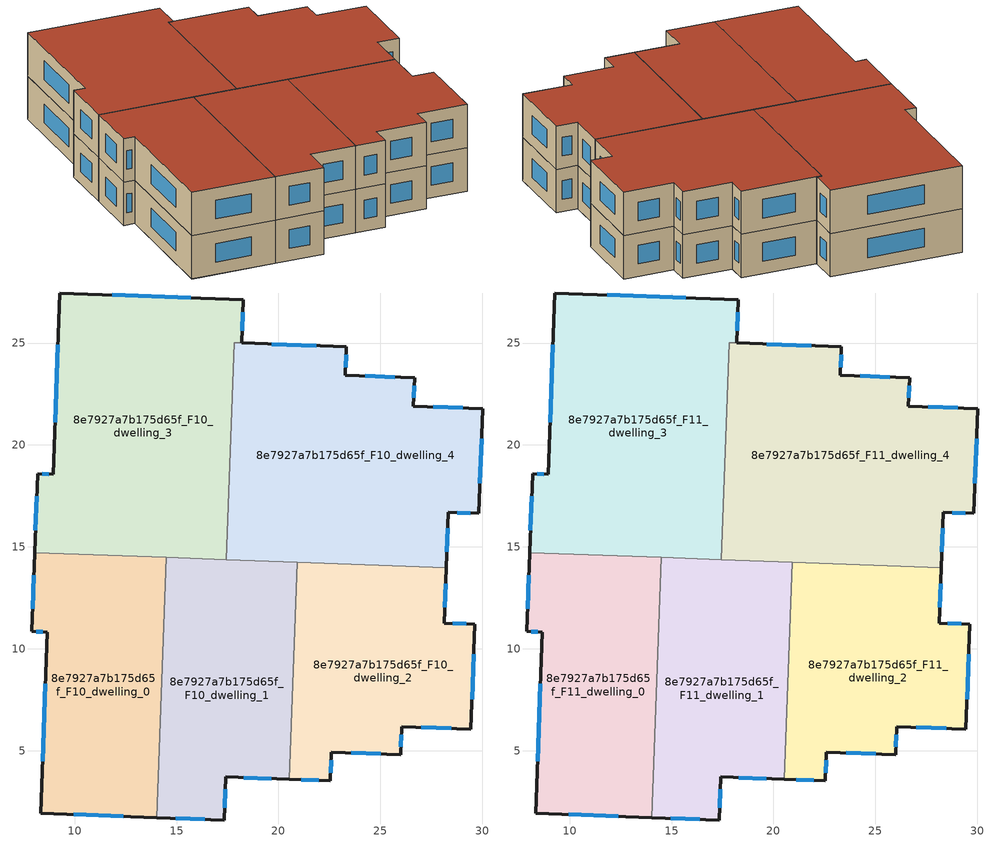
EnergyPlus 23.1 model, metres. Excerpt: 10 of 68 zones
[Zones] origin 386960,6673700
8e7927a7b175d65f_F10_dwelling_0
 floor to 8e7927a7b175d65f_F9_dwelling_0 (EU_floor_Construction): 14.49,14.48 14.02,1.72 8.33,1.93 8.66,10.82 7.9,10.85 8.04,14.72 z30
 wall outside (EU_wall_Construction): 8.04,14.72 7.9,10.85 8.66,10.82 8.33,1.93 14.02,1.72 z30:33
 wall to 8e7927a7b175d65f_F10_dwelling_1 (EU_wall_Construction): 14.02,1.72 14.49,14.48 z30:33
 wall to 8e7927a7b175d65f_F10_dwelling_3 (EU_wall_Construction): 14.49,14.48 8.04,14.72 z30:33
 window (EU_Window_Construction): 8,13.61 7.94,11.96 / 9.96,1.87 12.39,1.78 / 8.57,8.28 8.43,4.47 / 8.12,10.84 8.44,10.83 z30.86:32.14
8e7927a7b175d65f_F10_dwelling_1
 floor to 8e7927a7b175d65f_F9_dwelling_1 (EU_floor_Construction): 20.92,14.25 20.53,3.6 17.41,3.72 17.34,1.6 14.02,1.72 14.49,14.48 z30
 wall outside (EU_wall_Construction): 14.02,1.72 17.34,1.6 17.41,3.72 20.53,3.6 z30:33
 wall to 8e7927a7b175d65f_F10_dwelling_2 (EU_wall_Construction): 20.53,3.6 20.92,14.25 z30:33
 wall to 8e7927a7b175d65f_F10_dwelling_4 (EU_wall_Construction): 20.92,14.25 17.45,14.38 z30:33
 wall to 8e7927a7b175d65f_F10_dwelling_3 (EU_wall_Construction): 17.45,14.38 14.49,14.48 z30:33
 window (EU_Window_Construction): 18.3,3.68 19.64,3.63 / 17.36,2.2 17.39,3.11 / 14.97,1.69 16.39,1.63 z30.86:32.14
8e7927a7b175d65f_F10_dwelling_2
 floor to 8e7927a7b175d65f_F9_dwelling_2 (EU_floor_Construction): 28.23,13.98 28.13,11.26 29.63,11.21 29.44,6.06 26.05,6.19 26,4.8 22.6,4.93 22.55,3.53 20.53,3.6 20.92,14.25 z30
 wall outside (EU_wall_Construction): 20.53,3.6 22.55,3.53 22.6,4.93 26,4.8 26.05,6.19 29.45,6.06 29.63,11.21 28.14,11.26 28.23,13.98 z30:33
 wall to 8e7927a7b175d65f_F10_dwelling_4 (EU_wall_Construction): 28.23,13.98 20.92,14.25 z30:33
 window (EU_Window_Construction): 26.01,5.2 26.03,5.79 / 23.57,4.89 25.03,4.84 / 22.56,3.93 22.59,4.53 / 21.11,3.58 21.97,3.55 / 28.16,12.04 28.21,13.2 / 29.21,11.22 28.56,11.25 / 29.5,7.53 29.58,9.74 / 27.02,6.15 28.47,6.1 z30.86:32.14
8e7927a7b175d65f_F10_dwelling_3
 floor to 8e7927a7b175d65f_F9_dwelling_3 (EU_floor_Construction): 18.27,27.12 18.2,25.01 17.84,25.02 17.45,14.38 8.04,14.72 8.18,18.59 8.95,18.56 9.27,27.46 z30
 wall outside (EU_wall_Construction): 18.2,25.01 18.27,27.12 9.27,27.46 8.95,18.56 8.18,18.59 8.04,14.72 z30:33
 wall to 8e7927a7b175d65f_F10_dwelling_4 (EU_wall_Construction): 17.45,14.38 17.84,25.02 18.2,25.01 z30:33
 window (EU_Window_Construction): 15.7,27.22 11.84,27.36 / 18.22,25.61 18.25,26.52 / 8.14,17.49 8.08,15.83 / 8.73,18.57 8.4,18.58 / 9.18,24.92 9.04,21.1 z30.86:32.14
8e7927a7b175d65f_F10_dwelling_4
 floor to 8e7927a7b175d65f_F9_dwelling_4 (EU_floor_Construction): 30.02,21.79 29.83,16.64 28.33,16.7 28.23,13.98 17.45,14.38 17.84,25.02 23.33,24.82 23.28,23.42 26.68,23.29 26.63,21.91 z30
 wall outside (EU_wall_Construction): 28.23,13.98 28.34,16.7 29.83,16.64 30.02,21.79 26.63,21.91 26.68,23.29 23.28,23.42 23.33,24.82 18.2,25.01 z30:33
 window (EU_Window_Construction): 29.89,18.11 29.97,20.32 / 28.76,16.68 29.41,16.66 / 28.26,14.76 28.31,15.92 / 21.87,24.87 19.67,24.95 / 23.29,23.82 23.32,24.42 / 25.71,23.33 24.25,23.38 / 26.64,22.31 26.66,22.9 / 29.05,21.82 27.6,21.88 z30.86:32.14
8e7927a7b175d65f_F11_dwelling_0
 floor to 8e7927a7b175d65f_F10_dwelling_0 (EU_floor_Construction): 14.49,14.48 14.02,1.72 8.33,1.93 8.66,10.82 7.9,10.85 8.04,14.72 z33
 wall outside (EU_wall_Construction): 8.04,14.72 7.9,10.85 8.66,10.82 8.33,1.93 14.02,1.72 z33:36
 wall to 8e7927a7b175d65f_F11_dwelling_1 (EU_wall_Construction): 14.02,1.72 14.49,14.48 z33:36
 wall to 8e7927a7b175d65f_F11_dwelling_3 (EU_wall_Construction): 14.49,14.48 8.04,14.72 z33:36
 window (EU_Window_Construction): 8,13.61 7.94,11.96 / 9.96,1.87 12.39,1.78 / 8.57,8.28 8.43,4.47 / 8.12,10.84 8.44,10.83 z33.86:35.14
 roof outside (EU_roof_Construction): 14.02,1.72 14.49,14.48 8.04,14.72 7.9,10.85 8.66,10.82 8.33,1.93 z36
8e7927a7b175d65f_F11_dwelling_1
 floor to 8e7927a7b175d65f_F10_dwelling_1 (EU_floor_Construction): 20.92,14.25 20.53,3.6 17.41,3.72 17.34,1.6 14.02,1.72 14.49,14.48 z33
 wall outside (EU_wall_Construction): 14.02,1.72 17.34,1.6 17.41,3.72 20.53,3.6 z33:36
 wall to 8e7927a7b175d65f_F11_dwelling_2 (EU_wall_Construction): 20.53,3.6 20.92,14.25 z33:36
 wall to 8e7927a7b175d65f_F11_dwelling_4 (EU_wall_Construction): 20.92,14.25 17.45,14.38 z33:36
 wall to 8e7927a7b175d65f_F11_dwelling_3 (EU_wall_Construction): 17.45,14.38 14.49,14.48 z33:36
 window (EU_Window_Construction): 18.3,3.68 19.64,3.63 / 17.36,2.2 17.39,3.11 / 14.97,1.69 16.39,1.63 z33.86:35.14
 roof outside (EU_roof_Construction): 20.53,3.6 20.92,14.25 14.49,14.48 14.02,1.72 17.34,1.6 17.41,3.72 z36
8e7927a7b175d65f_F11_dwelling_2
 floor to 8e7927a7b175d65f_F10_dwelling_2 (EU_floor_Construction): 28.23,13.98 28.13,11.26 29.63,11.21 29.44,6.06 26.05,6.19 26,4.8 22.6,4.93 22.55,3.53 20.53,3.6 20.92,14.25 z33
 wall outside (EU_wall_Construction): 20.53,3.6 22.55,3.53 22.6,4.93 26,4.8 26.05,6.19 29.45,6.06 29.63,11.21 28.14,11.26 28.23,13.98 z33:36
 wall to 8e7927a7b175d65f_F11_dwelling_4 (EU_wall_Construction): 28.23,13.98 20.92,14.25 z33:36
 window (EU_Window_Construction): 26.01,5.2 26.03,5.79 / 23.57,4.89 25.03,4.84 / 22.56,3.93 22.59,4.53 / 21.11,3.58 21.97,3.55 / 28.16,12.04 28.21,13.2 / 29.21,11.22 28.56,11.25 / 29.5,7.53 29.58,9.74 / 27.02,6.15 28.47,6.1 z33.86:35.14
 roof outside (EU_roof_Construction): 29.45,6.06 29.63,11.21 28.14,11.26 28.23,13.98 20.92,14.25 20.53,3.6 22.55,3.53 22.6,4.93 26,4.8 26.05,6.19 z36
8e7927a7b175d65f_F11_dwelling_3
 floor to 8e7927a7b175d65f_F10_dwelling_3 (EU_floor_Construction): 18.27,27.12 18.2,25.01 17.84,25.02 17.45,14.38 8.04,14.72 8.18,18.59 8.95,18.56 9.27,27.46 z33
 wall outside (EU_wall_Construction): 18.2,25.01 18.27,27.12 9.27,27.46 8.95,18.56 8.18,18.59 8.04,14.72 z33:36
 wall to 8e7927a7b175d65f_F11_dwelling_4 (EU_wall_Construction): 17.45,14.38 17.84,25.02 18.2,25.01 z33:36
 window (EU_Window_Construction): 15.7,27.22 11.84,27.36 / 18.22,25.61 18.25,26.52 / 8.14,17.49 8.08,15.83 / 8.73,18.57 8.4,18.58 / 9.18,24.92 9.04,21.1 z33.86:35.14
 roof outside (EU_roof_Construction): 17.45,14.38 17.84,25.02 18.2,25.01 18.27,27.12 9.27,27.46 8.95,18.56 8.18,18.59 8.04,14.72 z36
8e7927a7b175d65f_F11_dwelling_4
 floor to 8e7927a7b175d65f_F10_dwelling_4 (EU_floor_Construction): 30.02,21.79 29.83,16.64 28.33,16.7 28.23,13.98 17.45,14.38 17.84,25.02 23.33,24.82 23.28,23.42 26.68,23.29 26.63,21.91 z33
 wall outside (EU_wall_Construction): 28.23,13.98 28.34,16.7 29.83,16.64 30.02,21.79 26.63,21.91 26.68,23.29 23.28,23.42 23.33,24.82 18.2,25.01 z33:36
 window (EU_Window_Construction): 29.89,18.11 29.97,20.32 / 28.76,16.68 29.41,16.66 / 28.26,14.76 28.31,15.92 / 21.87,24.87 19.67,24.95 / 23.29,23.82 23.32,24.42 / 25.71,23.33 24.25,23.38 / 26.64,22.31 26.66,22.9 / 29.05,21.82 27.6,21.88 z33.86:35.14
 roof outside (EU_roof_Construction): 28.23,13.98 28.34,16.7 29.83,16.64 30.02,21.79 26.63,21.91 26.68,23.29 23.28,23.42 23.33,24.82 17.84,25.02 17.45,14.38 z36
[Building]
EU S2 Campaign: North Axis=0; Terrain=City; Solar Distribution=FullExterior
[Site:Location]
Helsinki-Vantaa.AP: Latitude=60.317; Longitude=24.963; Time Zone=2; Elevation=54.6
[SizingPeriod:WeatherFileDays]
AnnualSizingPeriod: Begin Month=1; Begin Day of Month=1; End Month=12; End Day of Month=31; Day of Week for Start Day=Monday; Use Weather File Daylight Saving Period=No; Use Weather File Rain and Snow Indicators=No
[MATERIAL]
EU_InternalMass_Material: Roughness=MediumRough; Thickness=0.1; Conductivity=1; Density=1800; Specific Heat=900; Thermal Absorptance=0.9; Solar Absorptance=0.7; Visible Absorptance=0.7
[MATERIAL:NOMASS] Roughness=MediumRough; Thermal Absorptance=0.9; Solar Absorptance=0.7; Visible Absorptance=0.7
Name | Thermal Resistance
EU_wall_NoMass | 2.6932
EU_roof_NoMass | 3.19818
EU_floor_NoMass | 2.22482
[WINDOWMATERIAL:SIMPLEGLAZINGSYSTEM]
EU_Window_SimpleGlazing: UFactor=2.14966; Solar Heat Gain Coefficient=0.7; Visible Transmittance=0.7
[CONSTRUCTION]
EU_wall_Construction: EU_wall_NoMass
EU_roof_Construction: EU_roof_NoMass
EU_floor_Construction: EU_floor_NoMass
EU_Window_Construction: EU_Window_SimpleGlazing
EU_InternalMass_Construction: EU_InternalMass_Material
[ZONE] Type=1; Multiplier=1; Ceiling Height=autocalculate; Floor Area=autocalculate; Part of Total Floor Area=Yes
Name | Volume
8e7927a7b175d65f_F10_dwelling_0; 8e7927a7b175d65f_F11_dwelling_0 | 226.845
8e7927a7b175d65f_F10_dwelling_1; 8e7927a7b175d65f_F11_dwelling_1 | 226.871
8e7927a7b175d65f_F10_dwelling_2; 8e7927a7b175d65f_F11_dwelling_2 | 226.865
8e7927a7b175d65f_F10_dwelling_3; 8e7927a7b175d65f_F11_dwelling_3 | 342.559
8e7927a7b175d65f_F10_dwelling_4; 8e7927a7b175d65f_F11_dwelling_4 | 337.997
[INTERNALMASS] Construction=EU_InternalMass_Construction
Name | Zone or ZoneList | Surface Area
8e7927a7b175d65f_F10_dwelling_0_EU_InternalMass | 8e7927a7b175d65f_F10_dwelling_0 | 75.6218
8e7927a7b175d65f_F10_dwelling_1_EU_InternalMass | 8e7927a7b175d65f_F10_dwelling_1 | 75.6202
8e7927a7b175d65f_F10_dwelling_2_EU_InternalMass | 8e7927a7b175d65f_F10_dwelling_2 | 75.6256
8e7927a7b175d65f_F10_dwelling_3_EU_InternalMass | 8e7927a7b175d65f_F10_dwelling_3 | 114.185
8e7927a7b175d65f_F10_dwelling_4_EU_InternalMass | 8e7927a7b175d65f_F10_dwelling_4 | 112.666
8e7927a7b175d65f_F11_dwelling_0_EU_InternalMass | 8e7927a7b175d65f_F11_dwelling_0 | 75.6218
8e7927a7b175d65f_F11_dwelling_1_EU_InternalMass | 8e7927a7b175d65f_F11_dwelling_1 | 75.6202
8e7927a7b175d65f_F11_dwelling_2_EU_InternalMass | 8e7927a7b175d65f_F11_dwelling_2 | 75.6256
8e7927a7b175d65f_F11_dwelling_3_EU_InternalMass | 8e7927a7b175d65f_F11_dwelling_3 | 114.185
8e7927a7b175d65f_F11_dwelling_4_EU_InternalMass | 8e7927a7b175d65f_F11_dwelling_4 | 112.666
[OTHEREQUIPMENT] Fuel Type=Electricity; Design Level Calculation Method=Watts/Area; Power per Zone Floor Area=1; Fraction Latent=0; Fraction Radiant=0; Fraction Lost=0; Carbon Dioxide Generation Rate=0; EndUse Subcategory=EU_Step8_InternalGains
Name | Zone or ZoneList or Space or SpaceList | Schedule
EU_Step8_InternalGain_8e7927a7b175d65f_F10_dwelling_0_f000 | 8e7927a7b175d65f_F10_dwelling_0 | EU_Step8_GainSchedule_8e7927a7b175d65f_F10_dwelling_0_f000
EU_Step8_InternalGain_8e7927a7b175d65f_F10_dwelling_1_f000 | 8e7927a7b175d65f_F10_dwelling_1 | EU_Step8_GainSchedule_8e7927a7b175d65f_F10_dwelling_1_f000
EU_Step8_InternalGain_8e7927a7b175d65f_F10_dwelling_2_f000 | 8e7927a7b175d65f_F10_dwelling_2 | EU_Step8_GainSchedule_8e7927a7b175d65f_F10_dwelling_2_f000
EU_Step8_InternalGain_8e7927a7b175d65f_F10_dwelling_3_f000 | 8e7927a7b175d65f_F10_dwelling_3 | EU_Step8_GainSchedule_8e7927a7b175d65f_F10_dwelling_3_f000
EU_Step8_InternalGain_8e7927a7b175d65f_F10_dwelling_4_f000 | 8e7927a7b175d65f_F10_dwelling_4 | EU_Step8_GainSchedule_8e7927a7b175d65f_F10_dwelling_4_f000
EU_Step8_InternalGain_8e7927a7b175d65f_F11_dwelling_0_f000 | 8e7927a7b175d65f_F11_dwelling_0 | EU_Step8_GainSchedule_8e7927a7b175d65f_F11_dwelling_0_f000
EU_Step8_InternalGain_8e7927a7b175d65f_F11_dwelling_1_f000 | 8e7927a7b175d65f_F11_dwelling_1 | EU_Step8_GainSchedule_8e7927a7b175d65f_F11_dwelling_1_f000
EU_Step8_InternalGain_8e7927a7b175d65f_F11_dwelling_2_f000 | 8e7927a7b175d65f_F11_dwelling_2 | EU_Step8_GainSchedule_8e7927a7b175d65f_F11_dwelling_2_f000
EU_Step8_InternalGain_8e7927a7b175d65f_F11_dwelling_3_f000 | 8e7927a7b175d65f_F11_dwelling_3 | EU_Step8_GainSchedule_8e7927a7b175d65f_F11_dwelling_3_f000
EU_Step8_InternalGain_8e7927a7b175d65f_F11_dwelling_4_f000 | 8e7927a7b175d65f_F11_dwelling_4 | EU_Step8_GainSchedule_8e7927a7b175d65f_F11_dwelling_4_f000
[ZONEVENTILATION:DESIGNFLOWRATE] Schedule=EU_AlwaysOn; Design Flow Rate Calculation Method=AirChanges/Hour; Air Changes per Hour=0.586271; Ventilation Type=Natural; Fan Pressure Rise=0; Fan Total Efficiency=1; Constant Term Coefficient=1; Temperature Term Coefficient=0; Velocity Term Coefficient=0; Velocity Squared Term Coefficient=0; Minimum Indoor Temperature=-100; Maximum Indoor Temperature=100; Delta Temperature=-100; Minimum Outdoor Temperature=-100; Maximum Outdoor Temperature=100; Maximum Wind Speed=40
Name | Zone or ZoneList or Space or SpaceList
EU_ConstantAir_8e7927a7b175d65f_F10_dwelling_0 | 8e7927a7b175d65f_F10_dwelling_0
EU_ConstantAir_8e7927a7b175d65f_F10_dwelling_1 | 8e7927a7b175d65f_F10_dwelling_1
EU_ConstantAir_8e7927a7b175d65f_F10_dwelling_2 | 8e7927a7b175d65f_F10_dwelling_2
EU_ConstantAir_8e7927a7b175d65f_F10_dwelling_3 | 8e7927a7b175d65f_F10_dwelling_3
EU_ConstantAir_8e7927a7b175d65f_F10_dwelling_4 | 8e7927a7b175d65f_F10_dwelling_4
EU_ConstantAir_8e7927a7b175d65f_F11_dwelling_0 | 8e7927a7b175d65f_F11_dwelling_0
EU_ConstantAir_8e7927a7b175d65f_F11_dwelling_1 | 8e7927a7b175d65f_F11_dwelling_1
EU_ConstantAir_8e7927a7b175d65f_F11_dwelling_2 | 8e7927a7b175d65f_F11_dwelling_2
EU_ConstantAir_8e7927a7b175d65f_F11_dwelling_3 | 8e7927a7b175d65f_F11_dwelling_3
EU_ConstantAir_8e7927a7b175d65f_F11_dwelling_4 | 8e7927a7b175d65f_F11_dwelling_4
[HVACTEMPLATE:THERMOSTAT] Constant Heating Setpoint=20; Constant Cooling Setpoint=50
EU_HeatOnly_8e7927a7b175d65f_F0_dwelling_0; EU_HeatOnly_8e7927a7b175d65f_F0_dwelling_1; EU_HeatOnly_8e7927a7b175d65f_F0_dwelling_2; EU_HeatOnly_8e7927a7b175d65f_F0_dwelling_3; EU_HeatOnly_8e7927a7b175d65f_F0_dwelling_4; EU_HeatOnly_8e7927a7b175d65f_F0_dwelling_5; EU_HeatOnly_8e7927a7b175d65f_F1_dwelling_0; EU_HeatOnly_8e7927a7b175d65f_F1_dwelling_1; EU_HeatOnly_8e7927a7b175d65f_F1_dwelling_2; EU_HeatOnly_8e7927a7b175d65f_F1_dwelling_3; EU_HeatOnly_8e7927a7b175d65f_F1_dwelling_4; EU_HeatOnly_8e7927a7b175d65f_F1_dwelling_5; EU_HeatOnly_8e7927a7b175d65f_F2_dwelling_0; EU_HeatOnly_8e7927a7b175d65f_F2_dwelling_1; EU_HeatOnly_8e7927a7b175d65f_F2_dwelling_2; EU_HeatOnly_8e7927a7b175d65f_F2_dwelling_3; EU_HeatOnly_8e7927a7b175d65f_F2_dwelling_4; EU_HeatOnly_8e7927a7b175d65f_F2_dwelling_5; EU_HeatOnly_8e7927a7b175d65f_F3_dwelling_0; EU_HeatOnly_8e7927a7b175d65f_F3_dwelling_1; EU_HeatOnly_8e7927a7b175d65f_F3_dwelling_2; EU_HeatOnly_8e7927a7b175d65f_F3_dwelling_3; EU_HeatOnly_8e7927a7b175d65f_F3_dwelling_4; EU_HeatOnly_8e7927a7b175d65f_F3_dwelling_5; EU_HeatOnly_8e7927a7b175d65f_F4_dwelling_0; EU_HeatOnly_8e7927a7b175d65f_F4_dwelling_1; EU_HeatOnly_8e7927a7b175d65f_F4_dwelling_2; EU_HeatOnly_8e7927a7b175d65f_F4_dwelling_3; EU_HeatOnly_8e7927a7b175d65f_F4_dwelling_4; EU_HeatOnly_8e7927a7b175d65f_F4_dwelling_5; EU_HeatOnly_8e7927a7b175d65f_F5_dwelling_0; EU_HeatOnly_8e7927a7b175d65f_F5_dwelling_1; EU_HeatOnly_8e7927a7b175d65f_F5_dwelling_2; EU_HeatOnly_8e7927a7b175d65f_F5_dwelling_3; EU_HeatOnly_8e7927a7b175d65f_F5_dwelling_4; EU_HeatOnly_8e7927a7b175d65f_F5_dwelling_5; EU_HeatOnly_8e7927a7b175d65f_F6_dwelling_0; EU_HeatOnly_8e7927a7b175d65f_F6_dwelling_1; EU_HeatOnly_8e7927a7b175d65f_F6_dwelling_2; EU_HeatOnly_8e7927a7b175d65f_F6_dwelling_3; EU_HeatOnly_8e7927a7b175d65f_F6_dwelling_4; EU_HeatOnly_8e7927a7b175d65f_F6_dwelling_5; EU_HeatOnly_8e7927a7b175d65f_F7_dwelling_0; EU_HeatOnly_8e7927a7b175d65f_F7_dwelling_1; EU_HeatOnly_8e7927a7b175d65f_F7_dwelling_2; EU_HeatOnly_8e7927a7b175d65f_F7_dwelling_3; EU_HeatOnly_8e7927a7b175d65f_F7_dwelling_4; EU_HeatOnly_8e7927a7b175d65f_F7_dwelling_5; EU_HeatOnly_8e7927a7b175d65f_F8_dwelling_0; EU_HeatOnly_8e7927a7b175d65f_F8_dwelling_1; EU_HeatOnly_8e7927a7b175d65f_F8_dwelling_2; EU_HeatOnly_8e7927a7b175d65f_F8_dwelling_3; EU_HeatOnly_8e7927a7b175d65f_F8_dwelling_4; EU_HeatOnly_8e7927a7b175d65f_F9_dwelling_0; EU_HeatOnly_8e7927a7b175d65f_F9_dwelling_1; EU_HeatOnly_8e7927a7b175d65f_F9_dwelling_2; EU_HeatOnly_8e7927a7b175d65f_F9_dwelling_3; EU_HeatOnly_8e7927a7b175d65f_F9_dwelling_4; EU_HeatOnly_8e7927a7b175d65f_F10_dwelling_0; EU_HeatOnly_8e7927a7b175d65f_F10_dwelling_1; EU_HeatOnly_8e7927a7b175d65f_F10_dwelling_2; EU_HeatOnly_8e7927a7b175d65f_F10_dwelling_3; EU_HeatOnly_8e7927a7b175d65f_F10_dwelling_4; EU_HeatOnly_8e7927a7b175d65f_F11_dwelling_0; EU_HeatOnly_8e7927a7b175d65f_F11_dwelling_1; EU_HeatOnly_8e7927a7b175d65f_F11_dwelling_2; EU_HeatOnly_8e7927a7b175d65f_F11_dwelling_3; EU_HeatOnly_8e7927a7b175d65f_F11_dwelling_4
[HVACTEMPLATE:ZONE:IDEALLOADSAIRSYSTEM] System Availability Schedule=EU_AlwaysOn; Maximum Heating Supply Air Temperature=50; Minimum Cooling Supply Air Temperature=13; Maximum Heating Supply Air Humidity Ratio=0.0156; Minimum Cooling Supply Air Humidity Ratio=0.0077; Heating Limit=NoLimit; Cooling Limit=NoLimit; Heating Availability Schedule=EU_AlwaysOn; Cooling Availability Schedule=EU_CoolingOff; Dehumidification Control Type=ConstantSensibleHeatRatio; Cooling Sensible Heat Ratio=0.7; Dehumidification Setpoint=60; Humidification Control Type=None; Humidification Setpoint=30; Outdoor Air Method=None; Outdoor Air Flow Rate per Person=0.00944; Outdoor Air Flow Rate per Zone Floor Area=0; Outdoor Air Flow Rate per Zone=0; Demand Controlled Ventilation Type=None; Outdoor Air Economizer Type=NoEconomizer; Heat Recovery Type=None; Sensible Heat Recovery Effectiveness=0.7; Latent Heat Recovery Effectiveness=0.65
Name | Template Thermostat
8e7927a7b175d65f_F10_dwelling_0 | EU_HeatOnly_8e7927a7b175d65f_F10_dwelling_0
8e7927a7b175d65f_F10_dwelling_1 | EU_HeatOnly_8e7927a7b175d65f_F10_dwelling_1
8e7927a7b175d65f_F10_dwelling_2 | EU_HeatOnly_8e7927a7b175d65f_F10_dwelling_2
8e7927a7b175d65f_F10_dwelling_3 | EU_HeatOnly_8e7927a7b175d65f_F10_dwelling_3
8e7927a7b175d65f_F10_dwelling_4 | EU_HeatOnly_8e7927a7b175d65f_F10_dwelling_4
8e7927a7b175d65f_F11_dwelling_0 | EU_HeatOnly_8e7927a7b175d65f_F11_dwelling_0
8e7927a7b175d65f_F11_dwelling_1 | EU_HeatOnly_8e7927a7b175d65f_F11_dwelling_1
8e7927a7b175d65f_F11_dwelling_2 | EU_HeatOnly_8e7927a7b175d65f_F11_dwelling_2
8e7927a7b175d65f_F11_dwelling_3 | EU_HeatOnly_8e7927a7b175d65f_F11_dwelling_3
8e7927a7b175d65f_F11_dwelling_4 | EU_HeatOnly_8e7927a7b175d65f_F11_dwelling_4
[SIZING:ZONE] Zone Cooling Design Supply Air Temperature Input Method=SupplyAirTemperature; Zone Cooling Design Supply Air Temperature=13; Zone Heating Design Supply Air Temperature Input Method=SupplyAirTemperature; Zone Heating Design Supply Air Temperature=50; Zone Cooling Design Supply Air Humidity Ratio=0.008; Zone Heating Design Supply Air Humidity Ratio=0.008; Cooling Design Air Flow Method=DesignDay; Cooling Design Air Flow Rate=0; Cooling Minimum Air Flow per Zone Floor Area=0.000762; Cooling Minimum Air Flow=0; Cooling Minimum Air Flow Fraction=0.2; Heating Design Air Flow Method=DesignDay; Heating Design Air Flow Rate=0; Heating Maximum Air Flow per Zone Floor Area=0.002032; Heating Maximum Air Flow=0.141576; Heating Maximum Air Flow Fraction=0.3; Account for Dedicated Outdoor Air System=No; Dedicated Outdoor Air System Control Strategy=NeutralSupplyAir; Dedicated Outdoor Air Low Setpoint Temperature for Design=autosize; Dedicated Outdoor Air High Setpoint Temperature for Design=autosize; Zone Load Sizing Method=Sensible Load Only No Latent Load; Zone Latent Cooling Design Supply Air Humidity Ratio Input Method=HumidityRatioDifference; Zone Cooling Design Supply Air Humidity Ratio Difference=0.005; Zone Latent Heating Design Supply Air Humidity Ratio Input Method=HumidityRatioDifference; Zone Humidification Design Supply Air Humidity Ratio Difference=0.005
8e7927a7b175d65f_F10_dwelling_0; 8e7927a7b175d65f_F10_dwelling_1; 8e7927a7b175d65f_F10_dwelling_2; 8e7927a7b175d65f_F10_dwelling_3; 8e7927a7b175d65f_F10_dwelling_4; 8e7927a7b175d65f_F11_dwelling_0; 8e7927a7b175d65f_F11_dwelling_1; 8e7927a7b175d65f_F11_dwelling_2; 8e7927a7b175d65f_F11_dwelling_3; 8e7927a7b175d65f_F11_dwelling_4
[SCHEDULE:CONSTANT]
Name | Hourly Value
EU_AlwaysOn | 1
EU_CoolingOff | 0
[SCHEDULE:FILE] Column Number=1; Rows to Skip at Top=0; Number of Hours of Data=8760; Column Separator=Comma; Interpolate to Timestep=No; Minutes per Item=60; Adjust Schedule for Daylight Savings=Yes
Name | File
EU_Step8_GainSchedule_8e7927a7b175d65f_F10_dwelling_0_f000 | ../../schedules/8e7927a7b175d65f/8e7927a7b175d65f_F10_dwelling_0_f000_gain.csv
EU_Step8_GainSchedule_8e7927a7b175d65f_F10_dwelling_1_f000 | ../../schedules/8e7927a7b175d65f/8e7927a7b175d65f_F10_dwelling_1_f000_gain.csv
EU_Step8_GainSchedule_8e7927a7b175d65f_F10_dwelling_2_f000 | ../../schedules/8e7927a7b175d65f/8e7927a7b175d65f_F10_dwelling_2_f000_gain.csv
EU_Step8_GainSchedule_8e7927a7b175d65f_F10_dwelling_3_f000 | ../../schedules/8e7927a7b175d65f/8e7927a7b175d65f_F10_dwelling_3_f000_gain.csv
EU_Step8_GainSchedule_8e7927a7b175d65f_F10_dwelling_4_f000 | ../../schedules/8e7927a7b175d65f/8e7927a7b175d65f_F10_dwelling_4_f000_gain.csv
EU_Step8_GainSchedule_8e7927a7b175d65f_F11_dwelling_0_f000 | ../../schedules/8e7927a7b175d65f/8e7927a7b175d65f_F11_dwelling_0_f000_gain.csv
EU_Step8_GainSchedule_8e7927a7b175d65f_F11_dwelling_1_f000 | ../../schedules/8e7927a7b175d65f/8e7927a7b175d65f_F11_dwelling_1_f000_gain.csv
EU_Step8_GainSchedule_8e7927a7b175d65f_F11_dwelling_2_f000 | ../../schedules/8e7927a7b175d65f/8e7927a7b175d65f_F11_dwelling_2_f000_gain.csv
EU_Step8_GainSchedule_8e7927a7b175d65f_F11_dwelling_3_f000 | ../../schedules/8e7927a7b175d65f/8e7927a7b175d65f_F11_dwelling_3_f000_gain.csv
EU_Step8_GainSchedule_8e7927a7b175d65f_F11_dwelling_4_f000 | ../../schedules/8e7927a7b175d65f/8e7927a7b175d65f_F11_dwelling_4_f000_gain.csv
